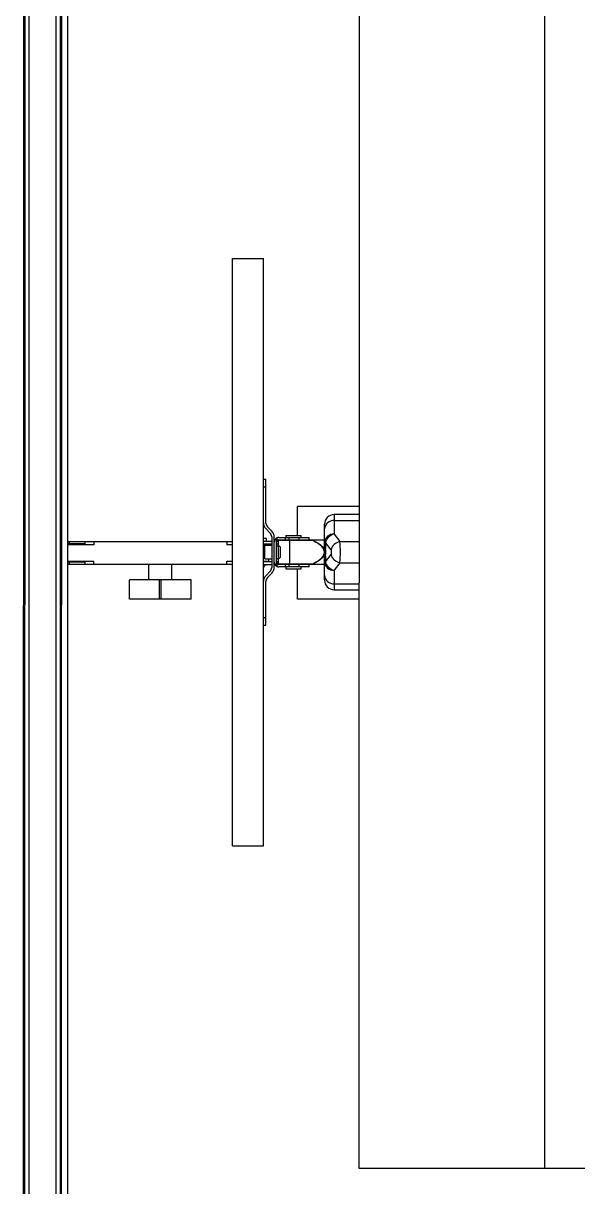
# Model space of a CAD drawing. Header units: inches. Extents: x -978 to -2, y 48 to 749.
# Drawn here: x -240.42 to -222.49, y 536.81 to 574.46 of the extents above; entities that cross this region are included whole.
import ezdxf

# ---------------------------------------------------------------- set-up
doc = ezdxf.new("R2010")
doc.units = ezdxf.units.IN
doc.header["$MEASUREMENT"] = 0

msp = doc.modelspace()

# ---------------------------------------------------------------- linework, layer by layer
at = {"color": 7, "linetype": 'Continuous', "lineweight": 25}
for p, q in [((-229.556, 537.397), (-229.528, 727.397)), ((-223.556, 537.396), (-223.528, 727.396)), ((-240.413, 579.524), (-240.42, 531.524)), ((-240.373, 579.524), (-240.38, 531.524)), ((-240.237, 579.524), (-240.244, 531.524)), ((-239.362, 579.523), (-239.369, 531.523)), ((-239.226, 579.523), (-239.233, 531.523)), ((-239.186, 579.523), (-239.193, 531.523)), ((-238.987, 579.523), (-238.995, 528.273)), ((-233.654, 547.845), (-233.651, 566.845)), ((-233.651, 566.845), (-232.651, 566.845)), ((-232.654, 547.845), (-232.651, 566.845)), ((-232.652, 559.712), (-232.57, 559.712)), ((-232.57, 558.285), (-232.57, 559.712)), ((-232.652, 559.462), (-232.57, 559.462)), ((-229.553, 558.819), (-231.553, 558.819)), ((-231.553, 557.884), (-231.553, 558.819)), ((-229.553, 558.559), (-230.365, 558.559)), ((-230.365, 558.559), (-230.365, 557.926)), ((-230.365, 558.366), (-229.553, 558.366)), ((-232.58, 558.109), (-232.434, 557.963)), ((-232.376, 558.021), (-232.521, 558.167)), ((-230.678, 556.442), (-230.678, 558.247)), ((-238.99, 557.695), (-233.653, 557.695)), ((-238.428, 557.61), (-238.99, 557.61)), ((-238.928, 557.61), (-238.928, 557.695)), ((-238.506, 557.61), (-238.506, 557.586)), ((-238.428, 557.695), (-238.428, 557.61)), ((-238.14, 557.695), (-238.14, 557.586)), ((-233.84, 557.695), (-233.84, 557.585)), ((-232.553, 557.785), (-232.653, 557.785)), ((-232.385, 557.695), (-232.653, 557.695)), ((-232.653, 557.61), (-232.385, 557.61)), ((-232.553, 557.695), (-232.553, 557.785)), ((-232.385, 557.845), (-232.385, 556.845)), ((-232.303, 556.845), (-232.303, 557.845)), ((-232.301, 557.695), (-232.303, 557.695)), ((-232.225, 556.886), (-232.225, 557.803)), ((-232.225, 557.609), (-232.178, 557.609)), ((-232.221, 557.805), (-232.221, 557.696)), ((-232.178, 557.694), (-232.221, 557.694)), ((-232.178, 557.719), (-232.178, 557.544)), ((-231.058, 557.719), (-232.178, 557.719)), ((-232.153, 557.822), (-231.178, 557.822)), ((-232.153, 557.744), (-230.703, 557.744)), ((-231.949, 557.822), (-231.949, 557.744)), ((-231.928, 557.884), (-231.928, 557.822)), ((-231.928, 557.884), (-231.428, 557.884)), ((-231.83, 557.822), (-231.83, 557.744)), ((-231.805, 557.719), (-231.805, 556.969)), ((-231.505, 557.822), (-231.505, 557.744)), ((-231.428, 557.822), (-231.428, 557.884)), ((-231.178, 557.744), (-231.178, 557.822)), ((-231.051, 557.732), (-231.051, 557.744)), ((-230.703, 557.732), (-231.051, 557.732)), ((-230.703, 557.744), (-230.703, 557.732)), ((-230.678, 557.66), (-230.648, 557.66)), ((-230.467, 557.42), (-230.648, 557.66)), ((-230.648, 557.66), (-230.648, 557.46)), ((-230.365, 557.926), (-230.184, 557.686)), ((-230.184, 557.686), (-229.553, 557.686)), ((-238.14, 557.586), (-238.99, 557.586)), ((-233.653, 557.585), (-233.84, 557.585)), ((-232.653, 557.585), (-232.49, 557.585)), ((-232.647, 557.054), (-232.646, 557.585)), ((-232.385, 557.563), (-232.61, 557.563)), ((-232.61, 557.126), (-232.61, 557.563)), ((-232.49, 557.585), (-232.49, 557.563)), ((-232.163, 557.544), (-232.225, 557.544)), ((-232.1, 557.207), (-232.1, 557.482)), ((-230.67, 557.525), (-230.678, 557.517)), ((-230.663, 557.505), (-230.663, 557.182)), ((-230.649, 557.028), (-230.467, 557.269)), ((-230.649, 557.229), (-230.649, 557.028)), ((-238.99, 557.055), (-238.14, 557.055)), ((-238.99, 557.03), (-238.428, 557.03)), ((-233.653, 556.945), (-238.99, 556.945)), ((-238.928, 556.945), (-238.928, 557.03)), ((-238.506, 557.03), (-238.506, 557.055)), ((-238.428, 557.03), (-238.428, 556.945)), ((-238.14, 556.945), (-238.14, 557.055)), ((-236.365, 556.945), (-236.365, 556.445)), ((-235.615, 556.445), (-235.615, 556.945)), ((-233.84, 557.054), (-233.653, 557.054)), ((-233.84, 556.945), (-233.84, 557.054)), ((-232.653, 557.054), (-232.49, 557.054)), ((-232.385, 557.03), (-232.653, 557.03)), ((-232.653, 556.945), (-232.385, 556.945)), ((-232.584, 556.932), (-232.653, 556.932)), ((-232.61, 557.126), (-232.385, 557.126)), ((-232.584, 556.932), (-232.584, 556.945)), ((-232.49, 557.126), (-232.49, 557.054)), ((-232.303, 556.945), (-232.284, 556.945)), ((-232.225, 557.144), (-232.163, 557.144)), ((-232.178, 557.029), (-232.225, 557.029)), ((-232.221, 556.993), (-232.221, 556.884)), ((-232.178, 557.144), (-232.178, 556.969)), ((-232.178, 556.969), (-231.058, 556.969)), ((-230.703, 556.944), (-232.153, 556.944)), ((-231.178, 556.867), (-232.153, 556.867)), ((-231.949, 556.944), (-231.949, 556.867)), ((-231.928, 556.867), (-231.928, 556.804)), ((-231.83, 556.944), (-231.83, 556.867)), ((-231.505, 556.944), (-231.505, 556.867)), ((-231.428, 556.804), (-231.428, 556.867)), ((-231.178, 556.867), (-231.178, 556.944)), ((-231.051, 556.957), (-230.703, 556.957)), ((-231.051, 556.957), (-231.051, 556.944)), ((-230.703, 556.957), (-230.703, 556.944)), ((-230.678, 557.172), (-230.67, 557.164)), ((-230.678, 557.028), (-230.649, 557.028)), ((-230.184, 557.003), (-230.365, 556.762)), ((-230.184, 557.003), (-229.553, 557.003)), ((-232.434, 556.726), (-232.58, 556.58)), ((-232.521, 556.522), (-232.376, 556.668)), ((-231.928, 556.804), (-231.428, 556.804)), ((-231.553, 555.819), (-231.553, 556.804)), ((-230.365, 556.762), (-230.365, 556.129)), ((-236.99, 555.82), (-236.99, 556.445)), ((-234.99, 556.445), (-236.99, 556.445)), ((-236.018, 555.82), (-236.018, 556.445)), ((-235.963, 555.82), (-235.963, 556.445)), ((-234.99, 555.82), (-234.99, 556.445)), ((-232.571, 554.977), (-232.57, 556.404)), ((-230.365, 556.322), (-229.553, 556.322)), ((-230.365, 556.129), (-229.553, 556.129)), ((-234.99, 555.82), (-236.99, 555.82)), ((-229.553, 555.819), (-231.553, 555.819)), ((-232.653, 555.227), (-232.571, 555.227)), ((-232.653, 554.977), (-232.571, 554.977)), ((-233.654, 547.845), (-232.654, 547.845)), ((-178.993, 537.39), (-229.556, 537.397))]:
    msp.add_line(p, q, dxfattribs=at)
at = {"color": 8, "linetype": 'Continuous', "lineweight": 25}
msp.add_line((-232.163, 557.144), (-232.163, 557.544), dxfattribs=at)
at = {"color": 7, "linetype": 'Continuous', "lineweight": 25, "flags": 128}
msp.add_lwpolyline([(-231.058, 556.969), (-230.966, 557.016), (-230.886, 557.063), (-230.819, 557.113), (-230.764, 557.163), (-230.724, 557.214), (-230.696, 557.266), (-230.683, 557.318), (-230.683, 557.37), (-230.696, 557.423), (-230.724, 557.474), (-230.764, 557.526), (-230.818, 557.576), (-230.886, 557.625), (-230.965, 557.673), (-231.058, 557.719)], dxfattribs=at)
at = {"color": 8, "linetype": 'Continuous', "lineweight": 25, "flags": 128}
for points in [[(-231.051, 557.732), (-230.959, 557.684), (-230.879, 557.634), (-230.812, 557.584), (-230.758, 557.532), (-230.717, 557.479), (-230.69, 557.425), (-230.678, 557.381)], [(-230.678, 557.307), (-230.69, 557.263), (-230.717, 557.21), (-230.758, 557.157), (-230.812, 557.105), (-230.879, 557.054), (-230.959, 557.005), (-231.051, 556.957)]]:
    msp.add_lwpolyline(points, dxfattribs=at)
at = {"color": 7, "linetype": 'Continuous', "lineweight": 25}
for centre, radius, start, end in [((-230.365, 558.247), 0.313, 89.9916, 179.9916), ((-230.387, 558.075), 0.292, 85.7644, 175.0234), ((-232.403, 558.285), 0.25, 179.9916, 224.9105), ((-232.403, 558.285), 0.168, 179.9916, 224.9105), ((-232.553, 557.845), 0.25, 359.9916, 44.9105), ((-232.553, 557.845), 0.167, 359.9916, 44.9105), ((-232.153, 557.672), 0.15, 118.8949, 179.9916), ((-232.153, 557.672), 0.15, 89.9916, 117.166), ((-232.153, 557.672), 0.0725, 89.9916, 160.8825), ((-232.153, 557.719), 0.025, 119.8864, 179.9916), ((-231.776, 557.725), 0.0298, 140.0523, 191.2821), ((-231.028, 557.725), 0.0298, 140.0523, 191.2821), ((-230.966, 557.68), 0.1, 148.7499, 156.7402), ((-230.387, 557.635), 0.292, 85.7644, 175.0234), ((-230.289, 557.561), 0.373, 101.8116, 164.5754), ((-230.107, 557.321), 0.373, 101.8116, 164.5754), ((-232.94, 557.345), 2.778, 352.9297, 7.0534), ((-232.163, 557.482), 0.0625, 359.9916, 89.9916), ((-231.087, 557.344), 0.454, 345.2385, 14.7446), ((-230.594, 557.344), 0.148, 329.3544, 30.6287), ((-230.107, 557.368), 0.373, 195.4078, 258.1716), ((-232.74, 557.014), 0.176, 299.7503, 332.233), ((-232.153, 557.017), 0.15, 179.9916, 241.0883), ((-232.153, 557.017), 0.0725, 199.1006, 269.9916), ((-232.153, 557.017), 0.15, 242.8172, 269.9916), ((-232.153, 556.969), 0.025, 179.9916, 269.9916), ((-232.163, 557.207), 0.0625, 269.9916, 359.9916), ((-231.776, 556.964), 0.0298, 168.7011, 219.9309), ((-230.966, 557.009), 0.1, 203.2429, 211.2332), ((-231.029, 556.963), 0.0298, 168.7011, 219.9309), ((-230.387, 557.054), 0.292, 184.9598, 274.2188), ((-230.289, 557.128), 0.373, 195.4078, 258.1716), ((-232.403, 556.404), 0.25, 135.0727, 179.9916), ((-232.403, 556.404), 0.167, 135.0727, 179.9916), ((-232.553, 556.845), 0.168, 315.0727, 359.9916), ((-232.553, 556.845), 0.25, 315.0727, 359.9916), ((-230.387, 556.614), 0.292, 184.9598, 274.2188), ((-230.365, 556.442), 0.313, 179.9916, 269.9916)]:
    msp.add_arc(centre, radius, start, end, dxfattribs=at)
for points in [[(-232.221, 557.696), (-232.224, 557.688), (-232.225, 557.68), (-232.225, 557.672)], [(-232.221, 556.993), (-232.224, 557.001), (-232.225, 557.009), (-232.225, 557.017)]]:
    msp.add_open_spline(points, degree=3, dxfattribs=at)
for points, knots in [([(-230.678, 557.769), (-230.678, 557.767), (-230.678, 557.764), (-230.68, 557.759), (-230.681, 557.756), (-230.685, 557.751), (-230.687, 557.749), (-230.694, 557.745), (-230.698, 557.744), (-230.703, 557.744)], [0, 0, 0, 0, 0.25, 0.25, 0.5, 0.5, 0.75, 0.75, 1, 1, 1, 1]), ([(-230.678, 557.559), (-230.678, 557.555), (-230.677, 557.549), (-230.674, 557.54), (-230.673, 557.536), (-230.671, 557.529), (-230.67, 557.525), (-230.666, 557.512), (-230.662, 557.503), (-230.656, 557.483), (-230.652, 557.471), (-230.648, 557.46)], [0, 0, 0, 0, 0.25, 0.25, 0.375, 0.375, 0.5, 0.5, 0.75, 0.75, 1, 1, 1, 1]), ([(-230.649, 557.229), (-230.652, 557.217), (-230.656, 557.206), (-230.663, 557.186), (-230.666, 557.177), (-230.671, 557.16), (-230.674, 557.152), (-230.677, 557.139), (-230.678, 557.134), (-230.678, 557.129)], [0, 0, 0, 0, 0.25, 0.25, 0.5, 0.5, 0.75, 0.75, 1, 1, 1, 1]), ([(-230.703, 556.944), (-230.698, 556.944), (-230.694, 556.943), (-230.688, 556.939), (-230.685, 556.937), (-230.681, 556.932), (-230.68, 556.93), (-230.678, 556.924), (-230.678, 556.922), (-230.678, 556.919)], [0, 0, 0, 0, 0.25, 0.25, 0.5, 0.5, 0.75, 0.75, 1, 1, 1, 1])]:
    msp.add_open_spline(points, degree=3, knots=knots, dxfattribs=at)
at = {"color": 8, "linetype": 'Continuous', "lineweight": 25}
for points, knots in [([(-230.703, 557.732), (-230.701, 557.732), (-230.694, 557.732), (-230.685, 557.734), (-230.679, 557.738), (-230.678, 557.739)], [0, 0, 0, 0, 0.154919, 0.778354, 1, 1, 1, 1]), ([(-230.678, 556.949), (-230.681, 556.951), (-230.689, 556.956), (-230.698, 556.956), (-230.703, 556.957)], [0, 0, 0, 0, 0.4355378, 1, 1, 1, 1])]:
    msp.add_open_spline(points, degree=3, knots=knots, dxfattribs=at)

doc.saveas('drawing.dxf')
